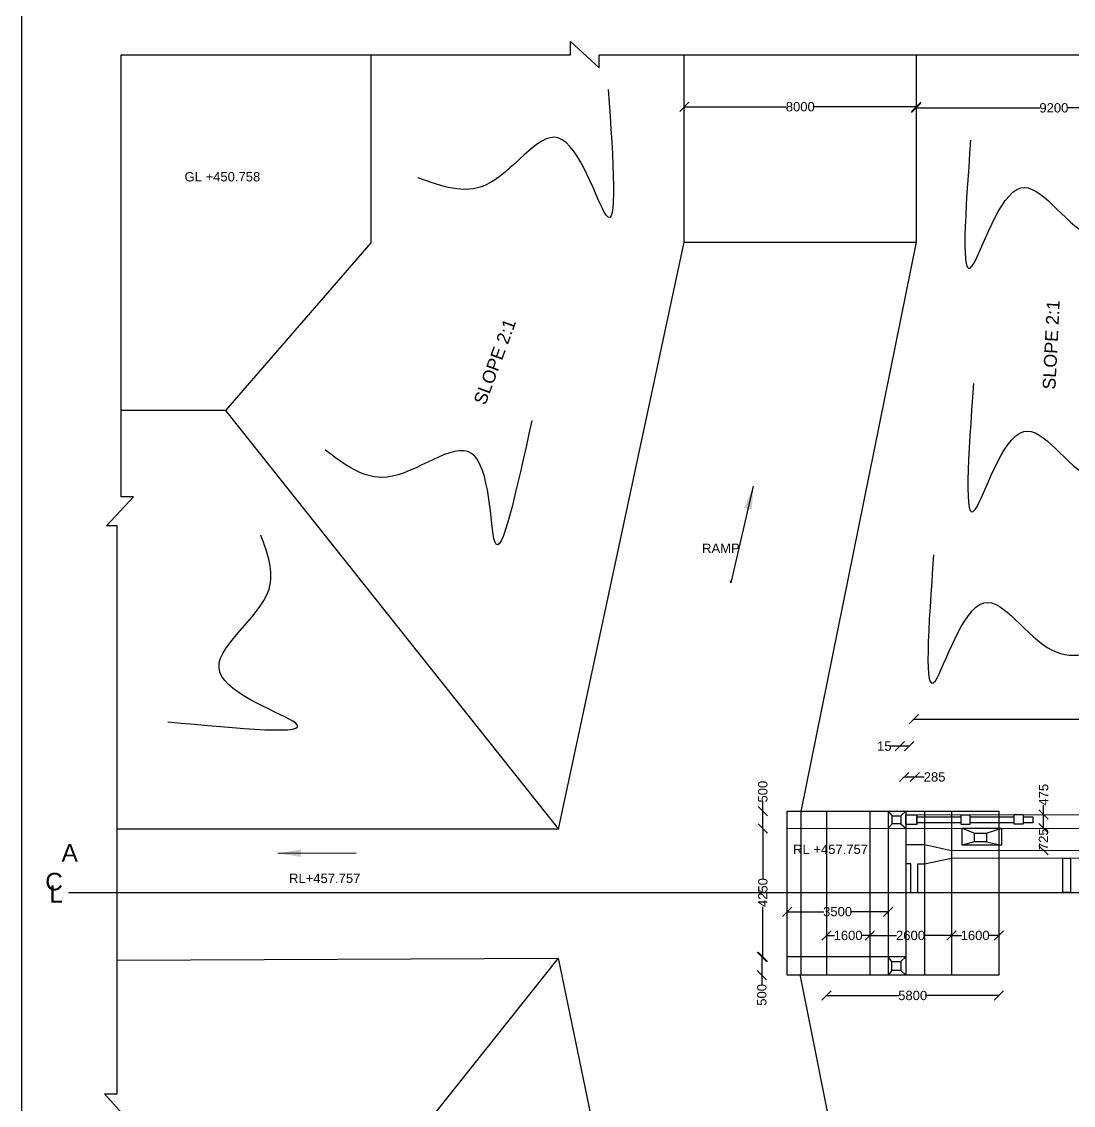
# Model space of a CAD drawing. Header units: millimetres. Extents: x -53240187 to -53218650, y 22121986 to 22135951.
# Drawn here: x -53240187 to -53235676, y 22127449 to 22132099 of the extents above; entities that cross this region are included whole.
import ezdxf

# ---------------------------------------------------------------- set-up
doc = ezdxf.new("R2010")
doc.units = ezdxf.units.MM
doc.header["$MEASUREMENT"] = 0
for name, color, linetype in [('DIMENSIONS', 7, 'Continuous'), ('DRAWING', 2, 'Continuous'), ('TEXT', 7, 'Continuous')]:
    doc.layers.add(name, color=color, linetype=linetype)
doc.styles.get("Standard").update_dxf_attribs({"font": 'arial.ttf', "height": 40})
doc.dimstyles.get("Standard").update_dxf_attribs({"dimtxt": 40, "dimasz": 40, "dimexe": 0.18, "dimexo": 0.0625, "dimgap": 0.09, "dimtad": 0, "dimdec": 0, "dimzin": 0, "dimdsep": 46, "dimtxsty": 'Standard', "dimblk": 'OBLIQUE', "dimcen": 0.09, "dimse1": 1, "dimse2": 1, "dimadec": 0, "dimazin": 0, "dimtfac": 1, "dimtdec": 0, "dimtofl": 0, "dimtmove": 0, "dimatfit": 3, "dimfxl": 1, "dimtolj": 1, "dimtzin": 0, "dimarcsym": 0})

# ---------------------------------------------------------------- blocks, each defined once
blk = doc.blocks.new('_Oblique')
at = {"color": 0, "linetype": 'ByBlock', "lineweight": -2}
blk.add_line((-0.5, -0.5), (0.5, 0.5), dxfattribs=at)
blk = doc.blocks.new('*D86')
at = {"layer": 'Defpoints', "color": 0, "transparency": 16777216}
for p in [(-53237344.3, 22131734), (-53236349.2, 22131734), (-53236349.2, 22131734)]:
    blk.add_point(p, dxfattribs=at)
at = {"layer": 'DIMENSIONS', "color": 0, "lineweight": -2, "transparency": 16777216}
for p, q in [((-53237344.3, 22131734), (-53236906.5, 22131734)), ((-53236349.2, 22131734), (-53236787, 22131734))]:
    blk.add_line(p, q, dxfattribs=at)
at = {"layer": 'DIMENSIONS', "color": 0, "lineweight": -2, "transparency": 16777216, "xscale": 40, "yscale": 40, "zscale": 40, "rotation": 180}
blk.add_blockref('_Oblique', (-53237344.3, 22131734), dxfattribs=at)
at = {"layer": 'DIMENSIONS', "color": 0, "lineweight": -2, "transparency": 16777216, "xscale": 40, "yscale": 40, "zscale": 40}
blk.add_blockref('_Oblique', (-53236349.2, 22131734), dxfattribs=at)
at = {"layer": 'DIMENSIONS', "color": 0, "transparency": 16777216, "insert": (-53236846.8, 22131734), "char_height": 40, "attachment_point": 5}
blk.add_mtext('\\A1;8000', dxfattribs=at)
blk = doc.blocks.new('*D87')
at = {"layer": 'Defpoints', "color": 0, "transparency": 16777216}
for p in [(-53236349.2, 22131734), (-53235168.7, 22131734), (-53235168.7, 22131729.2)]:
    blk.add_point(p, dxfattribs=at)
at = {"layer": 'DIMENSIONS', "color": 0, "lineweight": -2, "transparency": 16777216}
for p, q in [((-53236349.2, 22131729.2), (-53235818.7, 22131729.2)), ((-53235168.7, 22131729.2), (-53235699.2, 22131729.2))]:
    blk.add_line(p, q, dxfattribs=at)
at = {"layer": 'DIMENSIONS', "color": 0, "lineweight": -2, "transparency": 16777216, "xscale": 40, "yscale": 40, "zscale": 40, "rotation": 180}
blk.add_blockref('_Oblique', (-53236349.2, 22131729.2), dxfattribs=at)
at = {"layer": 'DIMENSIONS', "color": 0, "lineweight": -2, "transparency": 16777216, "xscale": 40, "yscale": 40, "zscale": 40}
blk.add_blockref('_Oblique', (-53235168.7, 22131729.2), dxfattribs=at)
at = {"layer": 'DIMENSIONS', "color": 0, "transparency": 16777216, "insert": (-53235759, 22131729.2), "char_height": 40, "attachment_point": 5}
blk.add_mtext('\\A1;9200', dxfattribs=at)
blk = doc.blocks.new('*D91')
at = {"layer": 'Defpoints', "color": 0, "transparency": 16777216}
for p in [(-53236359.5, 22129103.1), (-53234411.8, 22129105.4), (-53234411.8, 22129101.3)]:
    blk.add_point(p, dxfattribs=at)
at = {"layer": 'DIMENSIONS', "color": 0, "lineweight": -2, "transparency": 16777216}
for p, q in [((-53236359.5, 22129105.4), (-53235459, 22129105.4)), ((-53234411.8, 22129105.4), (-53235312.2, 22129105.4))]:
    blk.add_line(p, q, dxfattribs=at)
at = {"layer": 'DIMENSIONS', "color": 0, "lineweight": -2, "transparency": 16777216, "xscale": 40, "yscale": 40, "zscale": 40, "rotation": 180}
blk.add_blockref('_Oblique', (-53236359.5, 22129105.4), dxfattribs=at)
at = {"layer": 'DIMENSIONS', "color": 0, "lineweight": -2, "transparency": 16777216, "xscale": 40, "yscale": 40, "zscale": 40}
blk.add_blockref('_Oblique', (-53234411.8, 22129105.4), dxfattribs=at)
at = {"layer": 'DIMENSIONS', "color": 0, "transparency": 16777216, "insert": (-53235385.6, 22129105.4), "char_height": 40, "attachment_point": 5}
blk.add_mtext('\\A1;15400', dxfattribs=at)
blk = doc.blocks.new('*D97')
at = {"layer": 'Defpoints', "color": 0, "transparency": 16777216}
for p in [(-53235811.4, 22128638.7), (-53235811.1, 22128543.2), (-53235803.2, 22128543.2)]:
    blk.add_point(p, dxfattribs=at)
at = {"layer": 'DIMENSIONS', "color": 0, "lineweight": -2, "transparency": 16777216}
for p, q in [((-53235803.2, 22128638.7), (-53235803.2, 22128635.2)), ((-53235803.2, 22128543.2), (-53235803.2, 22128546.7))]:
    blk.add_line(p, q, dxfattribs=at)
at = {"layer": 'DIMENSIONS', "color": 0, "lineweight": -2, "transparency": 16777216, "xscale": 40, "yscale": 40, "zscale": 40}
for p, rotation in [((-53235803.2, 22128638.7), 90), ((-53235803.2, 22128543.2), 270)]:
    blk.add_blockref('_Oblique', p, dxfattribs=dict(at, rotation=rotation))
at = {"layer": 'DIMENSIONS', "color": 0, "transparency": 16777216, "insert": (-53235803.2, 22128590.9), "char_height": 40, "attachment_point": 5, "rotation": 90}
blk.add_mtext('\\A1;725', dxfattribs=at)
blk = doc.blocks.new('*D98')
at = {"layer": 'Defpoints', "color": 0, "transparency": 16777216}
for p in [(-53236401.3, 22128939.7), (-53236355.5, 22128857.9), (-53236355.5, 22128710.8)]:
    blk.add_point(p, dxfattribs=at)
at = {"layer": 'DIMENSIONS', "color": 0, "lineweight": -2, "transparency": 16777216}
for p, q in [((-53236401.3, 22128857.9), (-53236355.5, 22128857.9)), ((-53236355.5, 22128857.9), (-53236315.5, 22128857.9))]:
    blk.add_line(p, q, dxfattribs=at)
at = {"layer": 'DIMENSIONS', "color": 0, "lineweight": -2, "transparency": 16777216, "xscale": 40, "yscale": 40, "zscale": 40, "rotation": 180}
blk.add_blockref('_Oblique', (-53236401.3, 22128857.9), dxfattribs=at)
at = {"layer": 'DIMENSIONS', "color": 0, "lineweight": -2, "transparency": 16777216, "xscale": 40, "yscale": 40, "zscale": 40}
blk.add_blockref('_Oblique', (-53236355.5, 22128857.9), dxfattribs=at)
at = {"layer": 'DIMENSIONS', "color": 0, "transparency": 16777216, "insert": (-53236270.7, 22128857.9), "char_height": 40, "attachment_point": 5}
blk.add_mtext('\\A1;285', dxfattribs=at)
blk = doc.blocks.new('*D99')
at = {"layer": 'Defpoints', "color": 0, "transparency": 16777216}
for p in [(-53236419.5, 22128990.2), (-53236419.5, 22128990.2), (-53236379.1, 22128989)]:
    blk.add_point(p, dxfattribs=at)
at = {"layer": 'DIMENSIONS', "color": 0, "lineweight": -2, "transparency": 16777216}
for p, q in [((-53236419.5, 22128990.2), (-53236459.5, 22128990.2)), ((-53236379.1, 22128990.2), (-53236419.5, 22128990.2))]:
    blk.add_line(p, q, dxfattribs=at)
at = {"layer": 'DIMENSIONS', "color": 0, "lineweight": -2, "transparency": 16777216, "xscale": 40, "yscale": 40, "zscale": 40, "rotation": 180}
blk.add_blockref('_Oblique', (-53236419.5, 22128990.2), dxfattribs=at)
at = {"layer": 'DIMENSIONS', "color": 0, "lineweight": -2, "transparency": 16777216, "xscale": 40, "yscale": 40, "zscale": 40}
blk.add_blockref('_Oblique', (-53236379.1, 22128990.2), dxfattribs=at)
at = {"layer": 'DIMENSIONS', "color": 0, "transparency": 16777216, "insert": (-53236486.5, 22128990.2), "char_height": 40, "attachment_point": 5}
blk.add_mtext('\\A1;15', dxfattribs=at)
blk = doc.blocks.new('*D100')
at = {"layer": 'Defpoints', "color": 0, "transparency": 16777216}
for p in [(-53237007.4, 22128710.8), (-53236903.8, 22128710.8), (-53236903.8, 22128637.5)]:
    blk.add_point(p, dxfattribs=at)
at = {"layer": 'DIMENSIONS', "color": 0, "lineweight": -2, "transparency": 16777216}
for p, q in [((-53237007.4, 22128710.8), (-53237007.4, 22128750.8)), ((-53237007.4, 22128637.5), (-53237007.4, 22128710.8))]:
    blk.add_line(p, q, dxfattribs=at)
at = {"layer": 'DIMENSIONS', "color": 0, "lineweight": -2, "transparency": 16777216, "xscale": 40, "yscale": 40, "zscale": 40}
for p, rotation in [((-53237007.4, 22128710.8), 90), ((-53237007.4, 22128637.5), 270)]:
    blk.add_blockref('_Oblique', p, dxfattribs=dict(at, rotation=rotation))
at = {"layer": 'DIMENSIONS', "color": 0, "transparency": 16777216, "insert": (-53237007.4, 22128795), "char_height": 40, "attachment_point": 5, "rotation": 90}
blk.add_mtext('\\A1;500', dxfattribs=at)
blk = doc.blocks.new('*D101')
at = {"layer": 'Defpoints', "color": 0, "transparency": 16777216}
for p in [(-53236903.8, 22128637.5), (-53237007.3, 22128086.3), (-53236903.8, 22128086.3)]:
    blk.add_point(p, dxfattribs=at)
at = {"layer": 'DIMENSIONS', "color": 0, "lineweight": -2, "transparency": 16777216}
for p, q in [((-53237007.3, 22128637.5), (-53237007.3, 22128422.4)), ((-53237007.3, 22128086.3), (-53237007.3, 22128301.3))]:
    blk.add_line(p, q, dxfattribs=at)
at = {"layer": 'DIMENSIONS', "color": 0, "lineweight": -2, "transparency": 16777216, "xscale": 40, "yscale": 40, "zscale": 40}
for p, rotation in [((-53237007.3, 22128637.5), 90), ((-53237007.3, 22128086.3), 270)]:
    blk.add_blockref('_Oblique', p, dxfattribs=dict(at, rotation=rotation))
at = {"layer": 'DIMENSIONS', "color": 0, "transparency": 16777216, "insert": (-53237007.3, 22128361.9), "char_height": 40, "attachment_point": 5, "rotation": 90}
blk.add_mtext('\\A1;4250', dxfattribs=at)
blk = doc.blocks.new('*D102')
at = {"layer": 'Defpoints', "color": 0, "transparency": 16777216}
for p in [(-53237007.3, 22128086.3), (-53237011.7, 22128007.1), (-53237011.7, 22128007.1)]:
    blk.add_point(p, dxfattribs=at)
at = {"layer": 'DIMENSIONS', "color": 0, "lineweight": -2, "transparency": 16777216}
for p, q in [((-53237011.7, 22128086.3), (-53237011.7, 22128007.1)), ((-53237011.7, 22128007.1), (-53237011.7, 22127967.1))]:
    blk.add_line(p, q, dxfattribs=at)
at = {"layer": 'DIMENSIONS', "color": 0, "lineweight": -2, "transparency": 16777216, "xscale": 40, "yscale": 40, "zscale": 40}
for p, rotation in [((-53237011.7, 22128086.3), 90), ((-53237011.7, 22128007.1), 270)]:
    blk.add_blockref('_Oblique', p, dxfattribs=dict(at, rotation=rotation))
at = {"layer": 'DIMENSIONS', "color": 0, "transparency": 16777216, "insert": (-53237011.7, 22127922.9), "char_height": 40, "attachment_point": 5, "rotation": 90}
blk.add_mtext('\\A1;500', dxfattribs=at)
blk = doc.blocks.new('*D103')
at = {"layer": 'Defpoints', "color": 0, "transparency": 16777216}
for p in [(-53236903.8, 22128279.8), (-53236469.7, 22128279.8), (-53236469.7, 22128279.8)]:
    blk.add_point(p, dxfattribs=at)
at = {"layer": 'DIMENSIONS', "color": 0, "lineweight": -2, "transparency": 16777216}
for p, q in [((-53236903.8, 22128279.8), (-53236746.5, 22128279.8)), ((-53236469.7, 22128279.8), (-53236627, 22128279.8))]:
    blk.add_line(p, q, dxfattribs=at)
at = {"layer": 'DIMENSIONS', "color": 0, "lineweight": -2, "transparency": 16777216, "xscale": 40, "yscale": 40, "zscale": 40, "rotation": 180}
blk.add_blockref('_Oblique', (-53236903.8, 22128279.8), dxfattribs=at)
at = {"layer": 'DIMENSIONS', "color": 0, "lineweight": -2, "transparency": 16777216, "xscale": 40, "yscale": 40, "zscale": 40}
blk.add_blockref('_Oblique', (-53236469.7, 22128279.8), dxfattribs=at)
at = {"layer": 'DIMENSIONS', "color": 0, "transparency": 16777216, "insert": (-53236686.7, 22128279.8), "char_height": 40, "attachment_point": 5}
blk.add_mtext('\\A1;3500', dxfattribs=at)
blk = doc.blocks.new('*D104')
at = {"layer": 'Defpoints', "color": 0, "transparency": 16777216}
for p in [(-53236734.5, 22128177.8), (-53236549.1, 22128177.8), (-53236549.1, 22128177.8)]:
    blk.add_point(p, dxfattribs=at)
at = {"layer": 'DIMENSIONS', "color": 0, "lineweight": -2, "transparency": 16777216}
for p, q in [((-53236734.5, 22128177.8), (-53236699.7, 22128177.8)), ((-53236549.1, 22128177.8), (-53236583.9, 22128177.8))]:
    blk.add_line(p, q, dxfattribs=at)
at = {"layer": 'DIMENSIONS', "color": 0, "lineweight": -2, "transparency": 16777216, "xscale": 40, "yscale": 40, "zscale": 40, "rotation": 180}
blk.add_blockref('_Oblique', (-53236734.5, 22128177.8), dxfattribs=at)
at = {"layer": 'DIMENSIONS', "color": 0, "lineweight": -2, "transparency": 16777216, "xscale": 40, "yscale": 40, "zscale": 40}
blk.add_blockref('_Oblique', (-53236549.1, 22128177.8), dxfattribs=at)
at = {"layer": 'DIMENSIONS', "color": 0, "transparency": 16777216, "insert": (-53236641.8, 22128177.8), "char_height": 40, "attachment_point": 5}
blk.add_mtext('\\A1;1600', dxfattribs=at)
blk = doc.blocks.new('*D105')
at = {"layer": 'Defpoints', "color": 0, "transparency": 16777216}
for p in [(-53236549.1, 22128177.8), (-53236198.8, 22128177.8), (-53236198.8, 22128177.8)]:
    blk.add_point(p, dxfattribs=at)
at = {"layer": 'DIMENSIONS', "color": 0, "lineweight": -2, "transparency": 16777216}
for p, q in [((-53236549.1, 22128177.8), (-53236434, 22128177.8)), ((-53236198.8, 22128177.8), (-53236313.8, 22128177.8))]:
    blk.add_line(p, q, dxfattribs=at)
at = {"layer": 'DIMENSIONS', "color": 0, "lineweight": -2, "transparency": 16777216, "xscale": 40, "yscale": 40, "zscale": 40, "rotation": 180}
blk.add_blockref('_Oblique', (-53236549.1, 22128177.8), dxfattribs=at)
at = {"layer": 'DIMENSIONS', "color": 0, "lineweight": -2, "transparency": 16777216, "xscale": 40, "yscale": 40, "zscale": 40}
blk.add_blockref('_Oblique', (-53236198.8, 22128177.8), dxfattribs=at)
at = {"layer": 'DIMENSIONS', "color": 0, "transparency": 16777216, "insert": (-53236373.9, 22128177.8), "char_height": 40, "attachment_point": 5}
blk.add_mtext('\\A1;2600', dxfattribs=at)
blk = doc.blocks.new('*D106')
at = {"layer": 'Defpoints', "color": 0, "transparency": 16777216}
for p in [(-53236198.8, 22128177.8), (-53235994.8, 22128177.8), (-53235994.8, 22128177.8)]:
    blk.add_point(p, dxfattribs=at)
at = {"layer": 'DIMENSIONS', "color": 0, "lineweight": -2, "transparency": 16777216}
for p, q in [((-53236198.8, 22128177.8), (-53236154.7, 22128177.8)), ((-53235994.8, 22128177.8), (-53236038.9, 22128177.8))]:
    blk.add_line(p, q, dxfattribs=at)
at = {"layer": 'DIMENSIONS', "color": 0, "lineweight": -2, "transparency": 16777216, "xscale": 40, "yscale": 40, "zscale": 40, "rotation": 180}
blk.add_blockref('_Oblique', (-53236198.8, 22128177.8), dxfattribs=at)
at = {"layer": 'DIMENSIONS', "color": 0, "lineweight": -2, "transparency": 16777216, "xscale": 40, "yscale": 40, "zscale": 40}
blk.add_blockref('_Oblique', (-53235994.8, 22128177.8), dxfattribs=at)
at = {"layer": 'DIMENSIONS', "color": 0, "transparency": 16777216, "insert": (-53236096.8, 22128177.8), "char_height": 40, "attachment_point": 5}
blk.add_mtext('\\A1;1600', dxfattribs=at)
blk = doc.blocks.new('*D107')
at = {"layer": 'Defpoints', "color": 0, "transparency": 16777216}
for p in [(-53236734.5, 22128008), (-53235994.8, 22128008), (-53235994.8, 22127920.1)]:
    blk.add_point(p, dxfattribs=at)
at = {"layer": 'DIMENSIONS', "color": 0, "lineweight": -2, "transparency": 16777216}
for p, q in [((-53236734.5, 22127920.1), (-53236424.4, 22127920.1)), ((-53235994.8, 22127920.1), (-53236304.9, 22127920.1))]:
    blk.add_line(p, q, dxfattribs=at)
at = {"layer": 'DIMENSIONS', "color": 0, "lineweight": -2, "transparency": 16777216, "xscale": 40, "yscale": 40, "zscale": 40, "rotation": 180}
blk.add_blockref('_Oblique', (-53236734.5, 22127920.1), dxfattribs=at)
at = {"layer": 'DIMENSIONS', "color": 0, "lineweight": -2, "transparency": 16777216, "xscale": 40, "yscale": 40, "zscale": 40}
blk.add_blockref('_Oblique', (-53235994.8, 22127920.1), dxfattribs=at)
at = {"layer": 'DIMENSIONS', "color": 0, "transparency": 16777216, "insert": (-53236364.7, 22127920.1), "char_height": 40, "attachment_point": 5}
blk.add_mtext('\\A1;5800', dxfattribs=at)
blk = doc.blocks.new('*D163')
at = {"layer": 'Defpoints', "color": 0, "transparency": 16777216}
for p in [(-53235803.3, 22128696.6), (-53235802.8, 22128696.6), (-53235803.2, 22128638.7)]:
    blk.add_point(p, dxfattribs=at)
at = {"layer": 'TEXT', "color": 0, "lineweight": -2, "transparency": 16777216}
for p, q in [((-53235802.8, 22128696.6), (-53235802.8, 22128736.6)), ((-53235802.8, 22128638.7), (-53235802.8, 22128696.6))]:
    blk.add_line(p, q, dxfattribs=at)
at = {"layer": 'TEXT', "color": 0, "lineweight": -2, "transparency": 16777216, "xscale": 40, "yscale": 40, "zscale": 40}
for p, rotation in [((-53235802.8, 22128696.6), 90), ((-53235802.8, 22128638.7), 270)]:
    blk.add_blockref('_Oblique', p, dxfattribs=dict(at, rotation=rotation))
at = {"layer": 'TEXT', "color": 0, "transparency": 16777216, "insert": (-53235802.8, 22128781.8), "char_height": 40, "attachment_point": 5, "rotation": 90}
blk.add_mtext('\\A1;475', dxfattribs=at)

msp = doc.modelspace()

# ---------------------------------------------------------------- linework, layer by layer
at = {"layer": 'DRAWING', "color": 0}
for points in [[(-53239759.7, 22131956.6), (-53237832.6, 22131956.6), (-53237832.6, 22132014.1), (-53237709, 22131901.8), (-53237709, 22131957.3), (-53234401.3, 22131957.3), (-53234401.3, 22132012.5), (-53234281, 22131900.8), (-53234281, 22131957.1), (-53230259.5, 22131957.1), (-53230259.5, 22132011.3), (-53230136.3, 22131899.5), (-53230136.3, 22131954.7), (-53229307.4, 22131954.7), (-53229307.4, 22130150.3), (-53229254.5, 22130150.3), (-53229364.1, 22130023.6), (-53229311.8, 22130023.6), (-53229311.8, 22128343.2)], [(-53239777.7, 22128371), (-53239777.7, 22129936.1), (-53239823.1, 22129936.1), (-53239707.2, 22130060.3), (-53239759.7, 22130060.3), (-53239759.7, 22131956.6)], [(-53238689.7, 22131956.6), (-53238689.7, 22131150.1), (-53239312.9, 22130430.2), (-53239759.7, 22130430.2)], [(-53237883.7, 22128633.5), (-53237344.3, 22131152.4), (-53237344.3, 22131957.3)], [(-53236349.2, 22131957.3), (-53236349.2, 22131152.4), (-53236844.8, 22128709.8)], [(-53237344.3, 22131152.4), (-53236349.2, 22131152.4)], [(-53239312.9, 22130430.2), (-53237883.7, 22128633.5), (-53239777.7, 22128633.5)], [(-53236844.6, 22128710.8), (-53236844.6, 22128008)], [(-53236734.5, 22128710.8), (-53236734.5, 22128008)], [(-53236549.1, 22128710.8), (-53236549.1, 22128008)], [(-53236469.7, 22128710.8), (-53236469.7, 22128008)], [(-53236469.7, 22128710.8), (-53236453, 22128691.7)], [(-53236415.2, 22128691.7), (-53236394, 22128710.8)], [(-53236394, 22128710.8), (-53236394, 22128008)], [(-53236394, 22128695.6), (-53232344.2, 22128702.2)], [(-53236156.8, 22128660.5), (-53236347, 22128660.5), (-53236347, 22128686.9), (-53236156.8, 22128686.9)], [(-53236313.7, 22128710.8), (-53236313.7, 22128008)], [(-53236198.8, 22128710.8), (-53236198.8, 22128008)], [(-53236119.4, 22128686.9), (-53235929.1, 22128686.9)], [(-53235890.6, 22128686.9), (-53235849.4, 22128686.9), (-53235849.4, 22128660.5), (-53235890.6, 22128660.5)], [(-53236903.8, 22128637.5), (-53231825.5, 22128642.9)], [(-53236453, 22128656.2), (-53236469.7, 22128638)], [(-53236415.2, 22128656.2), (-53236394, 22128638)], [(-53236152.5, 22128638.3), (-53236099.5, 22128616.3)], [(-53235929.1, 22128660.5), (-53236119.4, 22128660.5)], [(-53236047.5, 22128616.3), (-53235983.6, 22128638.3)], [(-53236099.5, 22128580), (-53236152.5, 22128565.3)], [(-53236047.5, 22128580), (-53235983.6, 22128565.3)], [(-53236394, 22128568.1), (-53236313.7, 22128568.1), (-53236198.8, 22128542.3), (-53234580.5, 22128546), (-53234476.1, 22128568.9), (-53234273.6, 22128568.9), (-53234177.9, 22128547.7), (-53232530.4, 22128547.7), (-53232436.4, 22128573.8), (-53232344.2, 22128573.8)], [(-53236394, 22128487.1), (-53236374, 22128487.1), (-53236374, 22128362.2), (-53236341.9, 22128362.2), (-53236341.9, 22128485.6), (-53236313.7, 22128485.6), (-53236198.8, 22128509), (-53234570.4, 22128512.8), (-53234462.8, 22128488), (-53234291.5, 22128488), (-53234175.3, 22128515.5), (-53232530.4, 22128515.5), (-53232417.5, 22128491.3), (-53232392.6, 22128491.3), (-53232392.6, 22128362.2), (-53232362, 22128362.2), (-53232362, 22128491.3), (-53232344.2, 22128491.3)], [(-53239986.4, 22128362.2), (-53229081.9, 22128362.2)], [(-53229311.8, 22128343.2), (-53229311.8, 22127186.5), (-53229368.8, 22127186.5), (-53229267.2, 22127058.8), (-53229320.6, 22127058.8), (-53229320.6, 22124788.3), (-53229789.6, 22124788.3), (-53229789.6, 22124843.1), (-53229910.6, 22124727.1), (-53229910.6, 22124789.7), (-53234304.9, 22124789.7), (-53234304.9, 22124839.2), (-53234427.7, 22124721.5), (-53234427.7, 22124779.7), (-53237731.9, 22124779.7), (-53237731.9, 22124837.5), (-53237854, 22124724.3), (-53237854, 22124778.2), (-53239776.2, 22124778.2), (-53239776.2, 22127372.3), (-53239719.5, 22127372.3), (-53239832.1, 22127497.7), (-53239777.7, 22127497.7), (-53239777.7, 22128371)], [(-53239777.7, 22128072.2), (-53237885.6, 22128080), (-53237366.7, 22125574.6), (-53237366.7, 22124779.7)], [(-53237885.6, 22128080), (-53239322.7, 22126273.2), (-53239776.2, 22126273.2)], [(-53236394, 22128086.3), (-53236903.8, 22128086.3)], [(-53236453.5, 22128066.5), (-53236469.7, 22128086.3)], [(-53236394, 22128086.3), (-53236415.9, 22128066.5)], [(-53236453.5, 22128027.5), (-53236469.7, 22128008)], [(-53236415.9, 22128027.5), (-53236394, 22128008)], [(-53236360.5, 22124779.7), (-53236360.5, 22125574.6), (-53236846.7, 22128010.1)]]:
    msp.add_lwpolyline(points, dxfattribs=at)
for points in [[(-53236903.8, 22128710.8), (-53235994.8, 22128710.8), (-53235994.8, 22128008), (-53236903.8, 22128008)], [(-53236453, 22128691.7), (-53236415.2, 22128691.7), (-53236415.2, 22128656.2), (-53236453, 22128656.2)], [(-53236394, 22128695.6), (-53236347, 22128695.6), (-53236347, 22128654.2), (-53236394, 22128654.2)], [(-53236156.8, 22128696), (-53236119.4, 22128696), (-53236119.4, 22128653.9), (-53236156.8, 22128653.9)], [(-53235929.1, 22128696.4), (-53235890.6, 22128696.4), (-53235890.6, 22128655.4), (-53235929.1, 22128655.4)], [(-53236152.5, 22128638.3), (-53235983.6, 22128638.3), (-53235983.6, 22128565.3), (-53236152.5, 22128565.3)], [(-53236099.5, 22128616.3), (-53236047.5, 22128616.3), (-53236047.5, 22128580), (-53236099.5, 22128580)], [(-53235721.1, 22128510.1), (-53235687, 22128510.1), (-53235687, 22128362.2), (-53235721.1, 22128362.2)], [(-53236453.5, 22128066.5), (-53236415.9, 22128066.5), (-53236415.9, 22128027.5), (-53236453.5, 22128027.5)]]:
    msp.add_lwpolyline(points, close=True, dxfattribs=at)
for points in [[(-53237670.5, 22131807.4), (-53237680.2, 22131269.3), (-53237885.9, 22131600.4), (-53238197.1, 22131397.4), (-53238485.7, 22131429.1)], [(-53236116.3, 22131591.2), (-53236108.9, 22131051.6), (-53235900.8, 22131385.8), (-53235608.4, 22131182.8), (-53235303.6, 22131210)], [(-53236103.6, 22130545.8), (-53236096.2, 22130006.1), (-53235888.1, 22130340.3), (-53235595.7, 22130137.3), (-53235290.9, 22130164.6)], [(-53237998.6, 22130387.8), (-53238157.6, 22129868.2), (-53238257.7, 22130246.6), (-53238620.8, 22130144.7), (-53238885.7, 22130262.3)], [(-53239560.1, 22129095), (-53239012.6, 22129089.8), (-53239336.9, 22129307.5), (-53239125.9, 22129664.6), (-53239160.8, 22129895.1)], [(-53236274.9, 22129810.8), (-53236267.4, 22129271.1), (-53236059.3, 22129605.3), (-53235766.9, 22129402.3), (-53235462.2, 22129429.6)]]:
    msp.add_spline(points, degree=3, dxfattribs=at)
at = {"layer": 'TEXT', "color": 0}
msp.add_lwpolyline([(-53218928.2, 22121986.3), (-53240187.1, 22121986.3), (-53240187.1, 22135951.1), (-53218928.2, 22135951.1)], close=True, dxfattribs=at)

# ---------------------------------------------------------------- texts
for s, height, p in [('GL +450.758', 40, (-53239488.3, 22131413.6)), ('RAMP', 40, (-53237268.2, 22129819.4)), ('A', 75, (-53240015.9, 22128495)), ('RL +457.757', 40, (-53236877.8, 22128527.6)), ('C', 75, (-53240086, 22128371.5)), ('RL+457.757', 40, (-53239040.1, 22128403.1)), ('L', 75, (-53240068.9, 22128318.6))]:
    msp.add_text(s, height=height, dxfattribs=at).set_placement(p)
for height, rotation, p in [(55, 87.1632, (-53235752.6, 22130519.3)), (54.96, 69.7408, (-53238198.1, 22130450.4))]:
    msp.add_text('SLOPE 2:1', height=height, rotation=rotation, dxfattribs=at).set_placement(p)

# ---------------------------------------------------------------- dimensions: what is measured, and where the dimension line sits
at = {"layer": 'DIMENSIONS', "color": 0}
for base, p1, p2, text, picture, middle in [((-53236349.2, 22131734), (-53237344.3, 22131734), (-53236349.2, 22131734), '8000', '*D86', (-53236846.8, 22131734)), ((-53235168.7, 22131729.2), (-53236349.2, 22131734), (-53235168.7, 22131734), '9200', '*D87', (-53235759, 22131729.2)), ((-53234411.8, 22129105.4), (-53236359.5, 22129103.1), (-53234411.8, 22129101.3), '15400', '*D91', (-53235385.6, 22129105.4)), ((-53236419.5, 22128990.2), (-53236379.1, 22128989), (-53236419.5, 22128990.2), '15', '*D99', (-53236486.5, 22128990.2)), ((-53236355.5, 22128857.9), (-53236401.3, 22128939.7), (-53236355.5, 22128710.8), '285', '*D98', (-53236270.7, 22128857.9)), ((-53236469.7, 22128279.8), (-53236903.8, 22128279.8), (-53236469.7, 22128279.8), '3500', '*D103', (-53236686.7, 22128279.8)), ((-53236549.1, 22128177.8), (-53236734.5, 22128177.8), (-53236549.1, 22128177.8), '1600', '*D104', (-53236641.8, 22128177.8)), ((-53236198.8, 22128177.8), (-53236549.1, 22128177.8), (-53236198.8, 22128177.8), '2600', '*D105', (-53236373.9, 22128177.8)), ((-53235994.8, 22128177.8), (-53236198.8, 22128177.8), (-53235994.8, 22128177.8), '1600', '*D106', (-53236096.8, 22128177.8)), ((-53235994.8, 22127920.1), (-53236734.5, 22128008), (-53235994.8, 22128008), '5800', '*D107', (-53236364.7, 22127920.1))]:
    dim = msp.add_linear_dim(base=base, p1=p1, p2=p2, text=text, dimstyle='Standard', dxfattribs=at)
    dim.commit()
    dim.dimension.update_dxf_attribs({"geometry": picture, "text_midpoint": middle})
for base, p1, p2, text, picture, middle in [((-53237007.4, 22128710.8), (-53236903.8, 22128637.5), (-53236903.8, 22128710.8), '500', '*D100', (-53237007.4, 22128795)), ((-53237007.3, 22128086.3), (-53236903.8, 22128637.5), (-53236903.8, 22128086.3), '4250', '*D101', (-53237007.3, 22128361.9)), ((-53235803.2, 22128543.2), (-53235811.4, 22128638.7), (-53235811.1, 22128543.2), '725', '*D97', (-53235803.2, 22128590.9)), ((-53237011.7, 22128007.1), (-53237007.3, 22128086.3), (-53237011.7, 22128007.1), '500', '*D102', (-53237011.7, 22127922.9))]:
    dim = msp.add_linear_dim(base=base, p1=p1, p2=p2, angle=90, text=text, dimstyle='Standard', dxfattribs=at)
    dim.commit()
    dim.dimension.update_dxf_attribs({"geometry": picture, "text_midpoint": middle})
at = {"layer": 'TEXT', "color": 0}
dim = msp.add_linear_dim(base=(-53235802.8, 22128696.6), p1=(-53235803.2, 22128638.7), p2=(-53235803.3, 22128696.6), angle=90, text='475', dimstyle='Standard', dxfattribs=at)
dim.commit()
dim.dimension.update_dxf_attribs({"geometry": '*D163', "text_midpoint": (-53235802.8, 22128781.8)})

# ---------------------------------------------------------------- leaders
at = {"layer": 'DIMENSIONS', "color": 0}
msp.add_leader([(-53239088.3, 22128530.5), (-53238751.9, 22128533.1)], dimstyle='Standard', override={"dimasz": 100, "dimgap": 0.09, "dimtad": 0}, dxfattribs=at)
at = {"layer": 'DRAWING', "color": 0}
msp.add_leader([(-53237048.4, 22130106.2), (-53237145.1, 22129691.3), (-53237146.9, 22129700.2)], dimstyle='Standard', override={"dimasz": 100}, dxfattribs=at)

doc.saveas('drawing.dxf')
